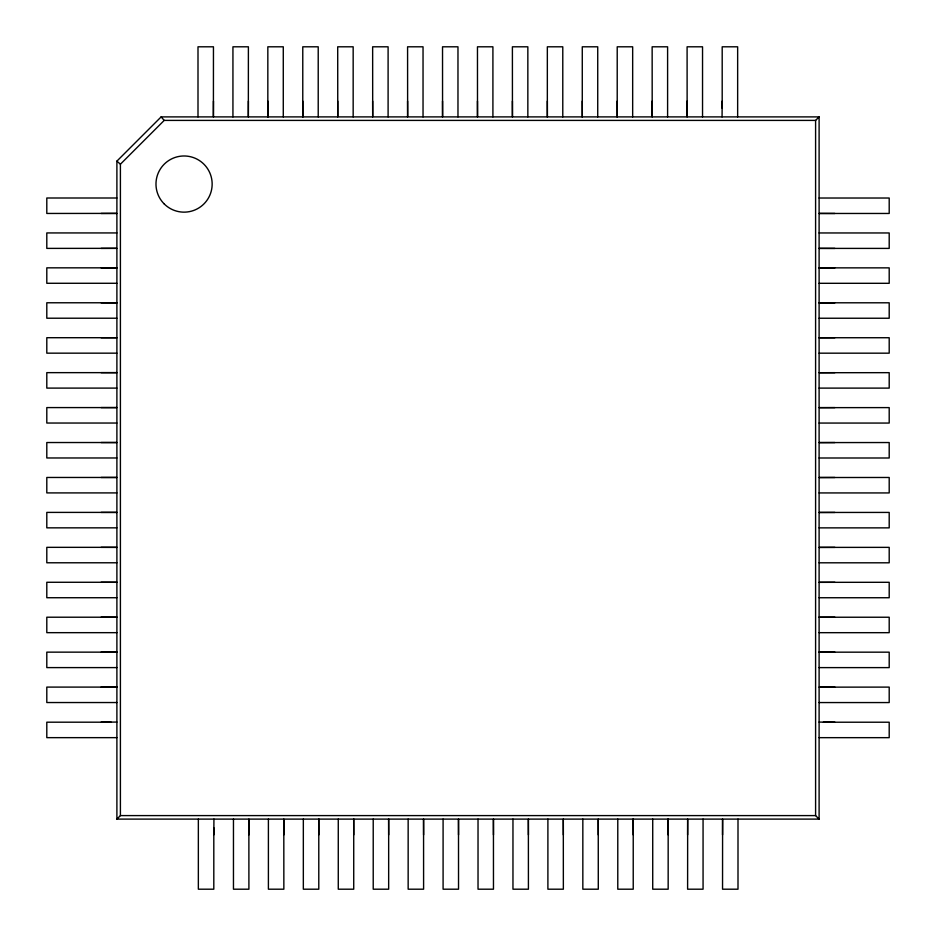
<?xml version="1.0" encoding="UTF-8"?>
<svg xmlns="http://www.w3.org/2000/svg" width="936" height="936" viewBox="0 0 936 936"><rect width="100%" height="100%" fill="white"/><g stroke="black" fill="none" stroke-linecap="round" stroke-linejoin="round"><path stroke-width="1.4" d="M213.455 101.123L213.408 116.895L213.455 46.8L197.999 46.8L197.999 116.895M248.391 101.123L248.344 116.895L248.391 46.8L232.935 46.8L232.935 116.895M687.609 834.877L687.656 819.105L687.609 889.2L703.065 889.2L703.065 819.105M722.545 834.877L722.592 819.105L722.545 889.2L738.001 889.2L738.001 819.105M213.806 834.877L213.934 819.105M722.065 116.895L722.194 101.123M116.895 161.132L161.132 116.895L819.105 116.895L819.105 819.105L116.895 819.105L116.895 161.132L120.405 164.209L120.405 815.595L116.895 819.105M120.405 164.209L164.209 120.405L815.595 120.405L819.105 116.895M101.123 722.194L116.895 722.065M101.123 213.455L116.895 213.408L46.8 213.455L46.8 197.999L116.895 197.999M101.123 248.391L116.895 248.344L46.8 248.391L46.8 232.935L116.895 232.935M819.105 267.895L834.877 267.86M819.105 302.831L834.877 302.796M819.105 337.767L834.877 337.732M834.877 372.668L819.105 372.715L889.2 372.668L889.2 388.112L819.105 388.112M834.877 407.605L819.105 407.651L889.2 407.605L889.2 423.06L819.105 423.06M834.877 442.541L819.105 442.588L889.2 442.541L889.2 457.996L819.105 457.996M834.877 477.477L819.105 477.524L889.2 477.477L889.2 492.933L819.105 492.933M834.877 512.425L819.105 512.46L889.2 512.425L889.2 527.869L819.105 527.869M834.877 547.361L819.105 547.396L889.2 547.361L889.2 562.805L819.105 562.805M834.877 582.297L819.105 582.332L889.2 582.297L889.2 597.741L819.105 597.741M819.105 617.269L834.877 617.233M819.105 652.216L834.877 652.17M834.877 687.106L819.105 687.153L889.2 687.106L889.2 702.562L819.105 702.562M819.105 198.022L889.2 198.022L889.2 213.466L819.105 213.466M819.105 232.959L889.2 232.959L889.2 248.403L819.105 248.403M116.895 267.836L46.8 267.836L46.8 283.28L116.895 283.28M819.105 267.86L889.2 267.86L889.2 283.304L819.105 283.304M116.895 302.773L46.8 302.773L46.8 318.217L116.895 318.217M819.105 302.796L889.2 302.796L889.2 318.24L819.105 318.24M819.105 337.732L889.2 337.732L889.2 353.176L819.105 353.176M116.895 353.165L46.8 353.165L46.8 337.709L116.895 337.709L101.123 337.709M116.895 388.101L46.8 388.101L46.8 372.645L116.895 372.645L101.123 372.645M116.895 423.037L46.8 423.037L46.8 407.581L116.895 407.581L101.123 407.581M116.895 457.973L46.8 457.973L46.8 442.529L116.895 442.529L101.123 442.529M116.895 492.909L46.8 492.909L46.8 477.465L116.895 477.465L101.123 477.465M116.895 527.845L46.8 527.845L46.8 512.401L116.895 512.401L101.123 512.401M116.895 547.338L46.8 547.338L46.8 562.782L116.895 562.782M116.895 582.274L46.8 582.274L46.8 597.73L116.895 597.73M116.895 617.21L46.8 617.21L46.8 632.666L116.895 632.666M819.105 617.233L889.2 617.233L889.2 632.678L819.105 632.678M819.105 652.17L889.2 652.17L889.2 667.614L819.105 667.614M116.895 667.602L46.8 667.602L46.8 652.146L116.895 652.146L101.123 652.146M116.895 702.538L46.8 702.538L46.8 687.094L116.895 687.094L101.123 687.094M111.173 722.194L46.8 722.194L46.8 737.65L116.895 737.65M823.399 722.218L889.2 722.218L889.2 737.662L819.105 737.662M120.405 815.595L815.595 815.595L819.105 819.105M819.105 213.431L834.877 213.466M819.105 248.368L834.877 248.403M101.123 267.836L116.895 267.871M101.123 302.773L116.895 302.819M101.123 547.338L116.895 547.385M101.123 582.274L116.895 582.321M101.123 617.21L116.895 617.257M819.105 722.089L834.877 722.218M161.132 116.895L164.209 120.405M687.094 101.123L687.129 116.895L687.094 46.8L702.538 46.8L702.538 116.895M668.128 819.105L668.164 834.877M652.146 101.123L652.193 116.895L652.146 46.8L667.602 46.8L667.602 116.895M633.181 819.105L633.227 834.877M617.21 101.123L617.257 116.895M598.291 834.877L598.244 819.105L598.291 889.2L582.835 889.2L582.835 819.105M582.274 101.123L582.321 116.895M563.355 834.877L563.308 819.105L563.355 889.2L547.899 889.2L547.899 819.105M547.338 101.123L547.385 116.895M528.419 834.877L528.372 819.105L528.419 889.2L512.963 889.2L512.963 819.105M512.401 101.123L512.437 116.895L512.401 46.8L527.845 46.8L527.845 116.895M493.471 834.877L493.436 819.105L493.471 889.2L478.027 889.2L478.027 819.105M477.465 101.123L477.5 116.895L477.465 46.8L492.909 46.8L492.909 116.895M458.535 834.877L458.5 819.105L458.535 889.2L443.091 889.2L443.091 819.105M442.529 101.123L442.564 116.895L442.529 46.8L457.973 46.8L457.973 116.895M423.599 834.877L423.563 819.105L423.599 889.2L408.154 889.2L408.154 819.105M407.581 101.123L407.628 116.895L407.581 46.8L423.037 46.8L423.037 116.895M388.615 819.105L388.662 834.877M372.645 101.123L372.692 116.895L372.645 46.8L388.101 46.8L388.101 116.895M353.679 819.105L353.726 834.877M337.709 101.123L337.756 116.895L337.709 46.8L353.165 46.8L353.165 116.895M318.743 819.105L318.79 834.877M302.773 101.123L302.819 116.895M283.854 834.877L283.807 819.105L283.854 889.2L268.398 889.2L268.398 819.105M267.836 101.123L267.871 116.895M248.906 834.877L248.871 819.105L248.906 889.2L233.462 889.2L233.462 819.105M815.595 120.405L815.595 815.595M737.65 116.895L737.65 46.8L722.194 46.8L722.194 108.307M668.164 819.105L668.164 889.2L652.72 889.2L652.72 819.105M633.227 819.105L633.227 889.2L617.783 889.2L617.783 819.105M632.666 116.895L632.666 46.8L617.21 46.8L617.21 116.895M597.73 116.895L597.73 46.8L582.274 46.8L582.274 116.895M562.782 116.895L562.782 46.8L547.338 46.8L547.338 116.895M388.662 819.105L388.662 889.2L373.218 889.2L373.218 819.105M353.726 819.105L353.726 889.2L338.27 889.2L338.27 819.105M318.79 819.105L318.79 889.2L303.334 889.2L303.334 819.105M318.217 116.895L318.217 46.8L302.773 46.8L302.773 116.895M283.28 116.895L283.28 46.8L267.836 46.8L267.836 116.895M213.806 827.693L213.806 889.2L198.35 889.2L198.35 819.105M164.209 203.931A28.092 28.092 0 0 0 211.197 191.342A28.092 28.092 0 0 0 176.799 156.932A28.092 28.092 0 0 0 164.209 203.931"/></g></svg>
